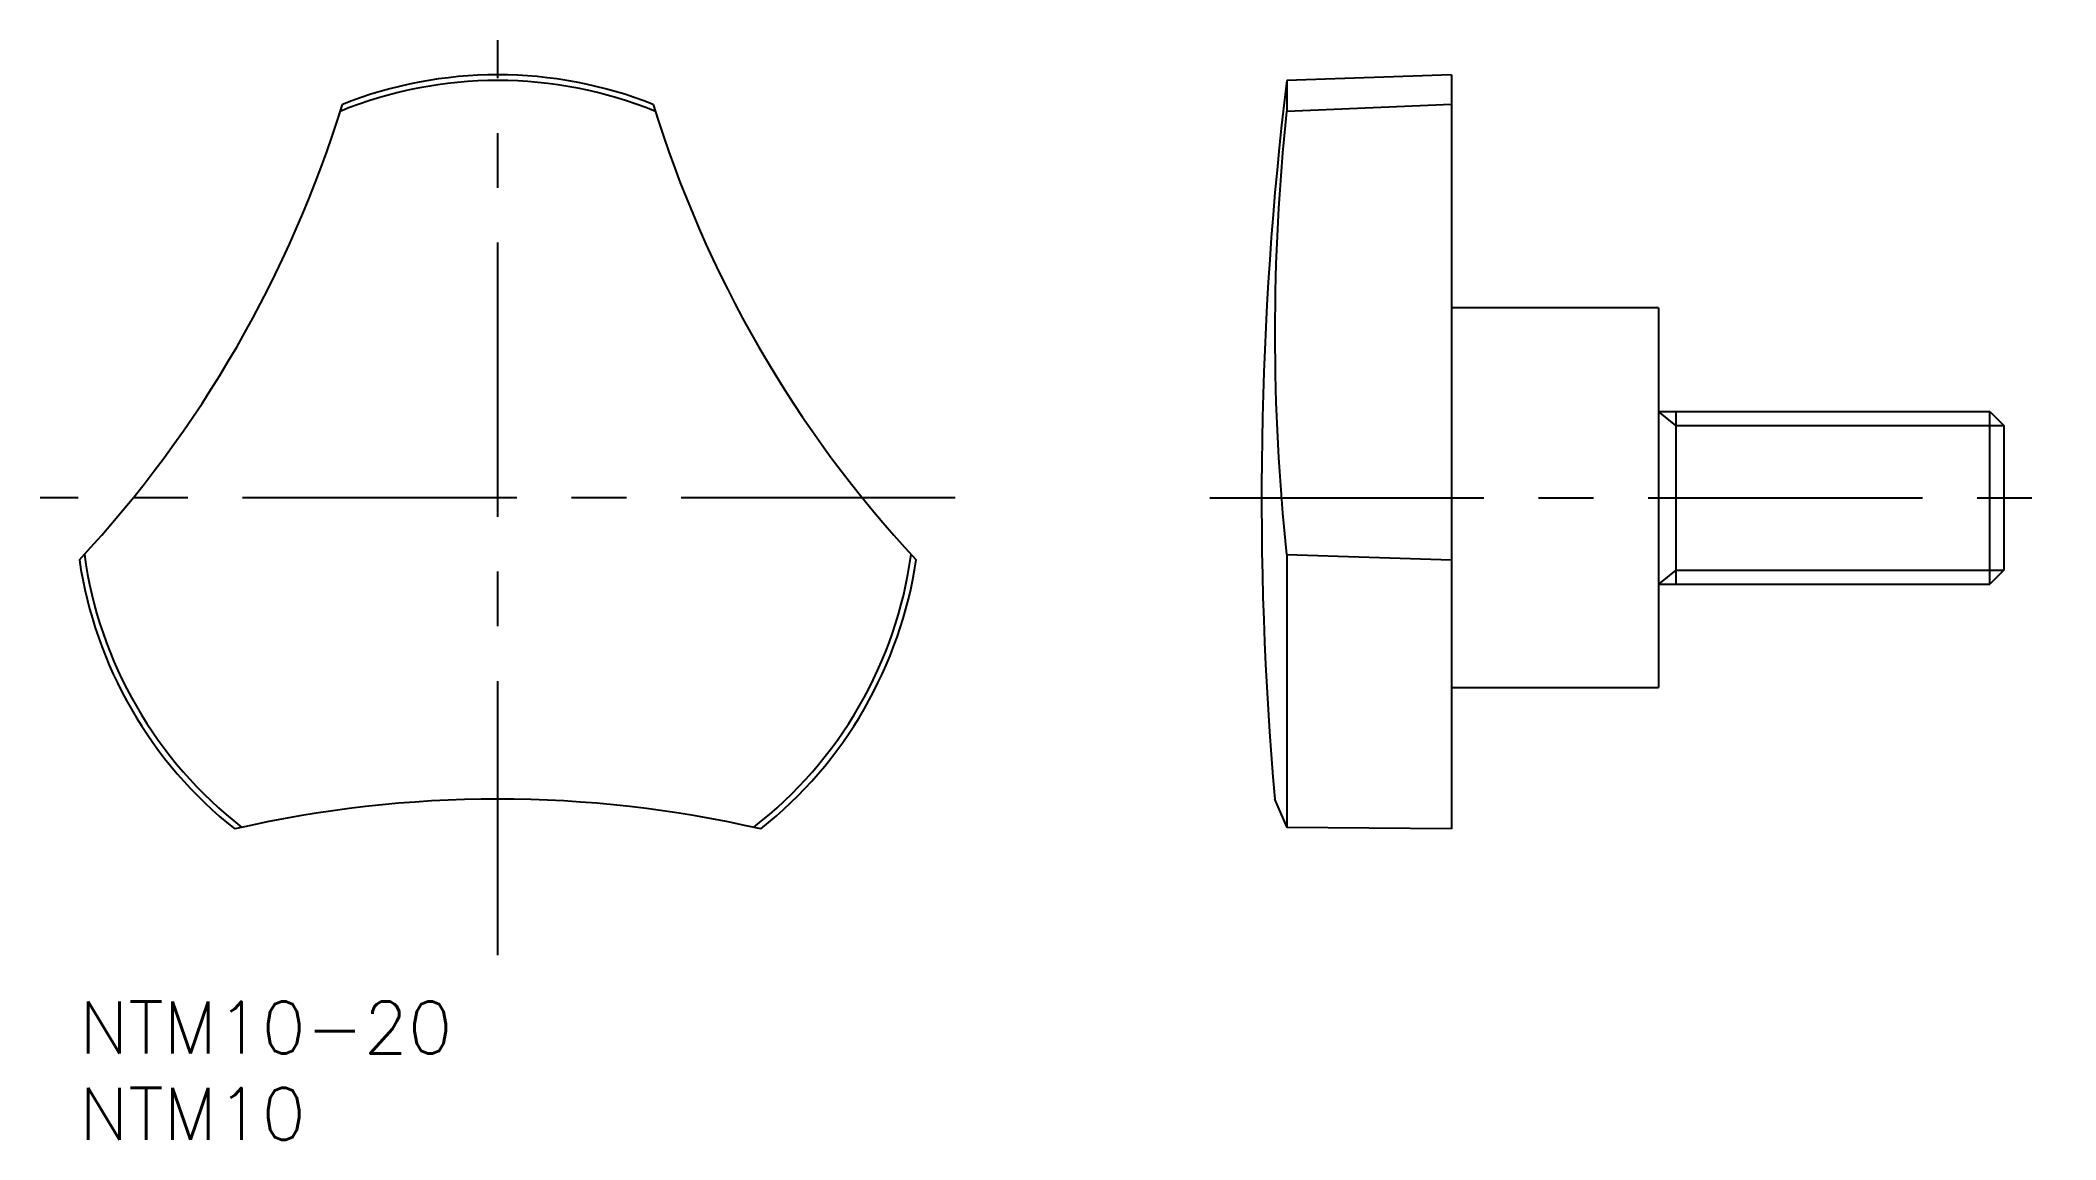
# Model space of a CAD drawing. Extents: x -2 to 114, y -8 to 56.
import ezdxf

# ---------------------------------------------------------------- set-up
doc = ezdxf.new("R2010")
doc.units = 0
doc.header["$LTSCALE"] = 0.5
doc.linetypes.add('CENTER', pattern=[50.8, 31.75, -6.35, 6.35, -6.35])
for name, color, linetype in [('MSM_CENTER', 1, 'CENTER'), ('MSM_CONTINUOUS', 7, 'CONTINUOUS'), ('MSM_NARROW', 5, 'CONTINUOUS'), ('MSM_PART_NUMBER', 7, 'CONTINUOUS')]:
    doc.layers.add(name, color=color, linetype=linetype)
doc.styles.get("Standard").update_dxf_attribs({"font": 'txt.shx', "height": 3, "bigfont": 'bigfont.shx'})

# ---------------------------------------------------------------- blocks, each defined once
blk = doc.blocks.new('*U8')
at = {"layer": 'MSM_PART_NUMBER'}
blk.add_text('NTM10-20', height=3, dxfattribs=at).set_placement((0, -3))
blk = doc.blocks.new('*U9')
at = {"layer": 'MSM_PART_NUMBER'}
blk.add_text('NTM10', height=3, dxfattribs=at).set_placement((0, -8))

msp = doc.modelspace()

# ---------------------------------------------------------------- linework, layer by layer
at = {"layer": 'MSM_CENTER'}
for p, q in [((24.23, 2.69), (24.23, 55.69)), ((50.73, 29.19), (-2.27, 29.19)), ((65.47, 29.19), (114.47, 29.19))]:
    msp.add_line(p, q, dxfattribs=at)
at = {"layer": 'MSM_CONTINUOUS'}
for p, q in [((79.47, 53.69), (69.93, 53.35)), ((69.93, 53.35), (69.93, 51.56)), ((79.47, 53.69), (79.47, 10)), ((79.47, 51.97), (69.93, 51.56)), ((91.47, 40.19), (79.47, 40.19)), ((91.47, 40.19), (91.47, 18.19)), ((91.47, 34.19), (110.66, 34.19)), ((92.47, 34.19), (92.47, 24.19)), ((110.66, 34.19), (111.47, 33.38)), ((110.66, 24.19), (110.66, 34.19)), ((111.47, 33.38), (111.47, 25)), ((69.93, 25.9), (79.47, 25.59)), ((69.93, 25.9), (69.93, 10.09)), ((111.47, 25), (110.66, 24.19)), ((91.47, 24.19), (110.66, 24.19)), ((79.47, 18.19), (91.47, 18.19)), ((69.23, 11.73), (69.93, 10.09)), ((79.47, 10), (69.93, 10.09))]:
    msp.add_line(p, q, dxfattribs=at)
for centre, radius, start, end in [((24.23, 29.19), 24.17, 67.8102, 112.1898), ((24.23, 29.19), 24.5, 68.4479, 111.5521), ((269.47, 29.19), 201, 173.0945, 184.9864), ((-49.78, 71.92), 68, 317.054, 342.946), ((98.24, 71.92), 68, 197.054, 222.946), ((190.48, 38.73), 121.24, 173.925, 186.075), ((24.23, 29.19), 24.17, 187.8102, 232.1898), ((24.23, 29.19), 24.17, 307.8102, 352.1898), ((24.23, 29.19), 24.5, 188.4479, 231.5521), ((24.23, 29.19), 24.5, 308.4479, 351.5521), ((24.23, -56.27), 68, 77.054, 102.946)]:
    msp.add_arc(centre, radius, start, end, dxfattribs=at)
at = {"layer": 'MSM_NARROW'}
for p, q in [((92.47, 33.38), (91.47, 34.19)), ((92.47, 33.38), (111.47, 33.38)), ((92.47, 25), (91.47, 24.19)), ((92.47, 25), (111.47, 25))]:
    msp.add_line(p, q, dxfattribs=at)

# ---------------------------------------------------------------- block references
at = {"layer": 'MSM_CONTINUOUS'}
for name in ['*U8', '*U9']:
    msp.add_blockref(name, (0, 0), dxfattribs=at)

doc.saveas('drawing.dxf')
